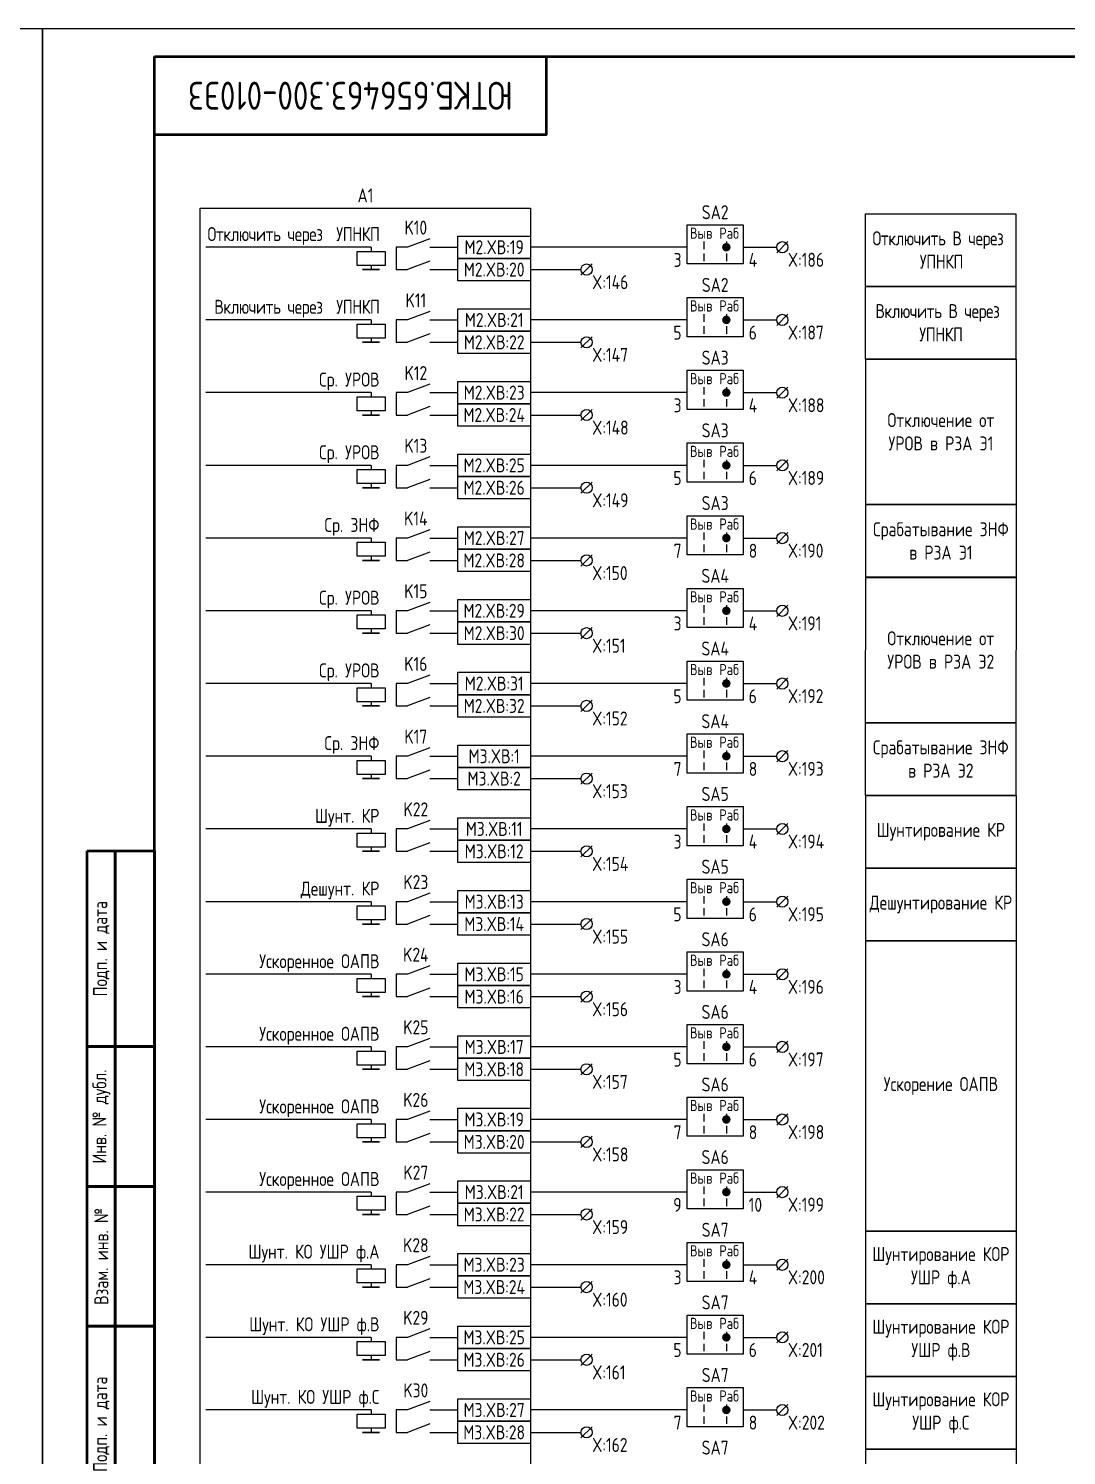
# Model space of a CAD drawing. Header units: millimetres. Extents: x -774 to 4101, y -90 to 618.
# Drawn here: x 2097.5 to 2282.9, y 41.9 to 297 of the extents above; entities that cross this region are included whole.
import ezdxf

# ---------------------------------------------------------------- set-up
doc = ezdxf.new("R2010")
doc.units = ezdxf.units.MM
doc.styles.add('Gost_type_A', font='GOST_A.TTF')

# ---------------------------------------------------------------- blocks, each defined once
blk = doc.blocks.new('Формат_А3')
blk.add_lwpolyline([(-420, 297), (0, 297), (0, 0), (-420, 0)], close=True)
at = {"lineweight": 50}
blk.add_lwpolyline([(-400, 292), (-5, 292), (-5, 5), (-400, 5)], close=True, dxfattribs=at)
blk = doc.blocks.new('Штамп угловой верхний')
at = {"lineweight": 50}
blk.add_lwpolyline([(0, 0), (70, 0), (70, -14), (0, -14)], close=True, dxfattribs=at)
blk = doc.blocks.new('Штамп левый нижний')
at = {"lineweight": 50}
for points in [[(-12, 145), (-7, 145), (-7, 110), (-12, 110)], [(-7, 145), (0, 145), (0, 110), (-7, 110)], [(-12, 110), (-7, 110), (-7, 85), (-12, 85)], [(-7, 110), (0, 110), (0, 85), (-7, 85)], [(-12, 85), (-7, 85), (-7, 60), (-12, 60)], [(-7, 85), (0, 85), (0, 60), (-7, 60)], [(-12, 60), (-7, 60), (-7, 25), (-12, 25)], [(-7, 60), (0, 60), (0, 25), (-7, 25)], [(-12, 25), (-7, 25), (-7, 0), (-12, 0)], [(-7, 25), (0, 25), (0, 0), (-7, 0)]]:
    blk.add_lwpolyline(points, close=True, dxfattribs=at)
at = {"char_height": 2.5, "attachment_point": 5, "rotation": 90, "style": 'Gost_type_A'}
for s, insert, width in [('Подп. и дата', (-9.5, 127.5), 35), ('Инв. № дубл.', (-9.5, 97.5), 25), ('Взам. инв. №', (-9.5, 72.5), 25), ('Подп. и дата', (-9.5, 42.5), 35), ('Инв. N подл.', (-9.5, 12.5), 25)]:
    blk.add_mtext(s, dxfattribs=dict(at, insert=insert, width=width))
blk = doc.blocks.new('POINT')
at = {"const_width": 0.75}
blk.add_lwpolyline([(-0.375, 0, 1), (0.375, 0, 1)], format="xyb", close=True, dxfattribs=at)
blk = doc.blocks.new('Переключатель_положение')
for p, q in [((2, 1), (2, -0.34)), ((2, -1.14), (2, -2.49))]:
    blk.add_line(p, q)

msp = doc.modelspace()

# ---------------------------------------------------------------- linework, layer by layer
for p, q in [((2158.69, 257.91), (2129.19, 257.91)), ((2158.69, 257.91), (2158.69, 257.16)), ((2215.17, 257.91), (2187.19, 257.91)), ((2233.17, 258.91), (2231.17, 256.91)), ((2158.69, 254.66), (2158.69, 253.91)), ((2187.19, 253.91), (2196.19, 253.91)), ((2198.2, 254.91), (2196.2, 252.91)), ((2158.69, 244.91), (2129.19, 244.91)), ((2158.69, 244.91), (2158.69, 244.16)), ((2215.17, 244.91), (2187.19, 244.91)), ((2233.17, 245.91), (2231.17, 243.91)), ((2158.69, 241.66), (2158.69, 240.91)), ((2187.19, 240.91), (2196.19, 240.91)), ((2198.2, 241.91), (2196.2, 239.91)), ((2233.17, 232.91), (2231.17, 230.91)), ((2158.69, 231.91), (2129.19, 231.91)), ((2158.69, 231.91), (2158.69, 231.16)), ((2215.17, 231.91), (2187.19, 231.91)), ((2158.69, 228.66), (2158.69, 227.91)), ((2187.19, 227.91), (2196.19, 227.91)), ((2198.2, 228.91), (2196.2, 226.91)), ((2233.17, 219.91), (2231.17, 217.91)), ((2158.69, 218.91), (2129.19, 218.91)), ((2158.69, 218.91), (2158.69, 218.16)), ((2215.17, 218.91), (2187.19, 218.91)), ((2158.69, 215.66), (2158.69, 214.91)), ((2187.19, 214.91), (2196.19, 214.91)), ((2198.2, 215.91), (2196.2, 213.91)), ((2233.17, 206.91), (2231.17, 204.91)), ((2158.69, 205.91), (2129.19, 205.91)), ((2158.69, 205.91), (2158.69, 205.16)), ((2215.17, 205.91), (2187.19, 205.91)), ((2158.69, 202.66), (2158.69, 201.91)), ((2187.19, 201.91), (2196.19, 201.91)), ((2198.2, 202.91), (2196.2, 200.91)), ((2233.17, 193.91), (2231.17, 191.91)), ((2158.69, 192.91), (2129.19, 192.91)), ((2158.69, 192.91), (2158.69, 192.16)), ((2215.17, 192.91), (2187.19, 192.91)), ((2158.69, 189.66), (2158.69, 188.91)), ((2187.19, 188.91), (2196.19, 188.91)), ((2198.2, 189.91), (2196.2, 187.91)), ((2158.69, 179.91), (2129.19, 179.91)), ((2158.69, 179.91), (2158.69, 179.16)), ((2215.17, 179.91), (2187.19, 179.91)), ((2233.17, 180.91), (2231.17, 178.91)), ((2158.69, 176.66), (2158.69, 175.91)), ((2198.2, 176.91), (2196.2, 174.91)), ((2187.19, 175.91), (2196.19, 175.91)), ((2158.69, 166.91), (2129.19, 166.91)), ((2158.69, 166.91), (2158.69, 166.16)), ((2215.17, 166.91), (2187.19, 166.91)), ((2233.17, 167.91), (2231.17, 165.91)), ((2158.69, 163.66), (2158.69, 162.91)), ((2198.2, 163.91), (2196.2, 161.91)), ((2187.19, 162.91), (2196.19, 162.91)), ((2158.69, 153.91), (2129.19, 153.91)), ((2158.69, 153.91), (2158.69, 153.16)), ((2215.17, 153.91), (2187.19, 153.91)), ((2233.17, 154.91), (2231.17, 152.91)), ((2158.69, 150.66), (2158.69, 149.91)), ((2198.2, 150.91), (2196.2, 148.91)), ((2187.19, 149.91), (2196.19, 149.91)), ((2158.69, 140.91), (2129.19, 140.91)), ((2158.69, 140.91), (2158.69, 140.16)), ((2215.17, 140.91), (2187.19, 140.91)), ((2233.17, 141.91), (2231.17, 139.91)), ((2198.2, 137.91), (2196.2, 135.91)), ((2158.69, 137.66), (2158.69, 136.91)), ((2187.19, 136.91), (2196.19, 136.91)), ((2158.69, 127.93), (2129.19, 127.93)), ((2158.69, 127.93), (2158.69, 127.18)), ((2215.17, 127.93), (2187.19, 127.93)), ((2233.17, 128.93), (2231.17, 126.93)), ((2158.69, 124.68), (2158.69, 123.93)), ((2187.19, 123.93), (2196.19, 123.93)), ((2198.2, 124.93), (2196.2, 122.93)), ((2158.69, 114.95), (2129.19, 114.95)), ((2158.69, 114.95), (2158.69, 114.2)), ((2215.17, 114.95), (2187.19, 114.95)), ((2233.17, 115.95), (2231.17, 113.95)), ((2158.69, 111.7), (2158.69, 110.95)), ((2187.19, 110.95), (2196.19, 110.95)), ((2198.2, 111.95), (2196.2, 109.95)), ((2233.17, 102.97), (2231.17, 100.97)), ((2158.69, 101.97), (2129.19, 101.97)), ((2158.69, 101.97), (2158.69, 101.22)), ((2215.17, 101.97), (2187.19, 101.97)), ((2158.69, 98.72), (2158.69, 97.97)), ((2187.19, 97.97), (2196.19, 97.97)), ((2198.2, 98.97), (2196.2, 96.97)), ((2233.17, 89.99), (2231.17, 87.99)), ((2158.69, 88.99), (2129.19, 88.99)), ((2158.69, 88.99), (2158.69, 88.24)), ((2215.17, 88.99), (2187.19, 88.99)), ((2158.69, 85.74), (2158.69, 84.99)), ((2187.19, 84.99), (2196.19, 84.99)), ((2198.2, 85.99), (2196.2, 83.99)), ((2233.17, 77.01), (2231.17, 75.01)), ((2158.69, 76.01), (2129.19, 76.01)), ((2158.69, 76.01), (2158.69, 75.25)), ((2215.17, 76), (2187.19, 76)), ((2158.69, 72.75), (2158.69, 72)), ((2187.19, 72), (2196.19, 72)), ((2198.2, 73), (2196.2, 71.01)), ((2233.17, 64.02), (2231.17, 62.02)), ((2158.69, 63.02), (2129.19, 63.02)), ((2158.69, 63.02), (2158.69, 62.27)), ((2215.17, 63.02), (2187.19, 63.02)), ((2158.69, 59.77), (2158.69, 59.02)), ((2187.19, 59.02), (2196.19, 59.02)), ((2198.2, 60.02), (2196.2, 58.02)), ((2233.17, 51.04), (2231.17, 49.04)), ((2158.69, 50.04), (2129.19, 50.04)), ((2158.69, 50.04), (2158.69, 49.29)), ((2215.17, 50.04), (2187.19, 50.04)), ((2158.69, 46.79), (2158.69, 46.04)), ((2187.19, 46.04), (2196.19, 46.04)), ((2198.2, 47.04), (2196.2, 45.04))]:
    msp.add_line(p, q)
at = {"ltscale": 1.08}
for p, q in [((2165.19, 257.91), (2163.19, 257.91)), ((2163.19, 257.91), (2163.19, 253.91)), ((2169.19, 257.91), (2174.19, 257.91)), ((2163.19, 253.91), (2165.19, 253.91)), ((2169.19, 253.91), (2174.19, 253.91)), ((2165.19, 244.91), (2163.19, 244.91)), ((2163.19, 244.91), (2163.19, 240.91)), ((2169.19, 244.91), (2174.19, 244.91)), ((2163.19, 240.91), (2165.19, 240.91)), ((2169.19, 240.91), (2174.19, 240.91)), ((2165.19, 231.91), (2163.19, 231.91)), ((2163.19, 231.91), (2163.19, 227.91)), ((2169.19, 231.91), (2174.19, 231.91)), ((2163.19, 227.91), (2165.19, 227.91)), ((2169.19, 227.91), (2174.19, 227.91)), ((2165.19, 218.91), (2163.19, 218.91)), ((2163.19, 218.91), (2163.19, 214.91)), ((2169.19, 218.91), (2174.19, 218.91)), ((2163.19, 214.91), (2165.19, 214.91)), ((2169.19, 214.91), (2174.19, 214.91)), ((2165.19, 205.91), (2163.19, 205.91)), ((2163.19, 205.91), (2163.19, 201.91)), ((2169.19, 205.91), (2174.19, 205.91)), ((2163.19, 201.91), (2165.19, 201.91)), ((2169.19, 201.91), (2174.19, 201.91)), ((2165.19, 192.91), (2163.19, 192.91)), ((2163.19, 192.91), (2163.19, 188.91)), ((2169.19, 192.91), (2174.19, 192.91)), ((2163.19, 188.91), (2165.19, 188.91)), ((2169.19, 188.91), (2174.19, 188.91)), ((2165.19, 179.91), (2163.19, 179.91)), ((2163.19, 179.91), (2163.19, 175.91)), ((2169.19, 179.91), (2174.19, 179.91)), ((2163.19, 175.91), (2165.19, 175.91)), ((2169.19, 175.91), (2174.19, 175.91)), ((2165.19, 166.91), (2163.19, 166.91)), ((2163.19, 166.91), (2163.19, 162.91)), ((2169.19, 166.91), (2174.19, 166.91)), ((2163.19, 162.91), (2165.19, 162.91)), ((2169.19, 162.91), (2174.19, 162.91)), ((2165.19, 153.91), (2163.19, 153.91)), ((2163.19, 153.91), (2163.19, 149.91)), ((2169.19, 153.91), (2174.19, 153.91)), ((2163.19, 149.91), (2165.19, 149.91)), ((2169.19, 149.91), (2174.19, 149.91)), ((2165.19, 140.91), (2163.19, 140.91)), ((2163.19, 140.91), (2163.19, 136.91)), ((2169.19, 140.91), (2174.19, 140.91)), ((2163.19, 136.91), (2165.19, 136.91)), ((2169.19, 136.91), (2174.19, 136.91)), ((2165.19, 127.93), (2163.19, 127.93)), ((2163.19, 127.93), (2163.19, 123.93)), ((2169.19, 127.93), (2174.19, 127.93)), ((2163.19, 123.93), (2165.19, 123.93)), ((2169.19, 123.93), (2174.19, 123.93)), ((2165.19, 114.95), (2163.19, 114.95)), ((2163.19, 114.95), (2163.19, 110.95)), ((2169.19, 114.95), (2174.19, 114.95)), ((2163.19, 110.95), (2165.19, 110.95)), ((2169.19, 110.95), (2174.19, 110.95)), ((2165.19, 101.97), (2163.19, 101.97)), ((2163.19, 101.97), (2163.19, 97.97)), ((2169.19, 101.97), (2174.19, 101.97)), ((2163.19, 97.97), (2165.19, 97.97)), ((2169.19, 97.97), (2174.19, 97.97)), ((2165.19, 88.99), (2163.19, 88.99)), ((2163.19, 88.99), (2163.19, 84.99)), ((2169.19, 88.99), (2174.19, 88.99)), ((2163.19, 84.99), (2165.19, 84.99)), ((2169.19, 84.99), (2174.19, 84.99)), ((2165.19, 76), (2163.19, 76)), ((2163.19, 76), (2163.19, 72)), ((2169.19, 76), (2174.19, 76)), ((2163.19, 72), (2165.19, 72)), ((2169.19, 72), (2174.19, 72)), ((2165.19, 63.02), (2163.19, 63.02)), ((2163.19, 63.02), (2163.19, 59.02)), ((2169.19, 63.02), (2174.19, 63.02)), ((2163.19, 59.02), (2165.19, 59.02)), ((2169.19, 59.02), (2174.19, 59.02)), ((2165.19, 50.04), (2163.19, 50.04)), ((2163.19, 50.04), (2163.19, 46.04)), ((2169.19, 50.04), (2174.19, 50.04)), ((2163.19, 46.04), (2165.19, 46.04)), ((2169.19, 46.04), (2174.19, 46.04))]:
    msp.add_line(p, q, dxfattribs=at)
at = {"ltscale": 4.32}
for p, q in [((2169.19, 259.41), (2165.19, 257.91)), ((2169.19, 255.41), (2165.19, 253.91)), ((2169.19, 246.41), (2165.19, 244.91)), ((2169.19, 242.41), (2165.19, 240.91)), ((2169.19, 233.41), (2165.19, 231.91)), ((2169.19, 229.41), (2165.19, 227.91)), ((2169.19, 220.41), (2165.19, 218.91)), ((2169.19, 216.41), (2165.19, 214.91)), ((2169.19, 207.41), (2165.19, 205.91)), ((2169.19, 203.41), (2165.19, 201.91)), ((2169.19, 194.41), (2165.19, 192.91)), ((2169.19, 190.41), (2165.19, 188.91)), ((2169.19, 181.41), (2165.19, 179.91)), ((2169.19, 177.41), (2165.19, 175.91)), ((2169.19, 168.41), (2165.19, 166.91)), ((2169.19, 164.41), (2165.19, 162.91)), ((2169.19, 155.41), (2165.19, 153.91)), ((2169.19, 151.41), (2165.19, 149.91)), ((2169.19, 142.41), (2165.19, 140.91)), ((2169.19, 138.41), (2165.19, 136.91)), ((2169.19, 129.43), (2165.19, 127.93)), ((2169.19, 125.43), (2165.19, 123.93)), ((2169.19, 116.45), (2165.19, 114.95)), ((2169.19, 112.45), (2165.19, 110.95)), ((2169.19, 103.47), (2165.19, 101.97)), ((2169.19, 99.47), (2165.19, 97.97)), ((2169.19, 90.49), (2165.19, 88.99)), ((2169.19, 86.49), (2165.19, 84.99)), ((2169.19, 77.5), (2165.19, 76)), ((2169.19, 73.5), (2165.19, 72)), ((2169.19, 64.52), (2165.19, 63.02)), ((2169.19, 60.52), (2165.19, 59.02)), ((2169.19, 51.54), (2165.19, 50.04)), ((2169.19, 47.54), (2165.19, 46.04))]:
    msp.add_line(p, q, dxfattribs=at)
at = {"ltscale": 4}
for p, q in [((2225.17, 257.91), (2231.17, 257.91)), ((2225.17, 244.91), (2231.17, 244.91)), ((2225.17, 231.91), (2231.17, 231.91)), ((2225.17, 218.91), (2231.17, 218.91)), ((2225.17, 205.91), (2231.17, 205.91)), ((2225.17, 192.91), (2231.17, 192.91)), ((2225.17, 179.91), (2231.17, 179.91)), ((2225.17, 166.91), (2231.17, 166.91)), ((2225.17, 153.91), (2231.17, 153.91)), ((2225.17, 140.91), (2231.17, 140.91)), ((2225.17, 127.93), (2231.17, 127.93)), ((2225.17, 114.95), (2231.17, 114.95)), ((2225.17, 101.97), (2231.17, 101.97)), ((2225.17, 88.99), (2231.17, 88.99)), ((2225.17, 76), (2231.17, 76)), ((2225.17, 63.02), (2231.17, 63.02)), ((2225.17, 50.04), (2231.17, 50.04))]:
    msp.add_line(p, q, dxfattribs=at)
for points in [[(2128.19, 264.91), (2187.19, 264.91), (2187.19, 25.67), (2128.19, 25.67)], [(2273.89, 250.91), (2247.03, 250.91), (2247.03, 263.89), (2273.89, 263.89)], [(2215.17, 261.91), (2225.17, 261.91), (2225.17, 254.91), (2215.17, 254.91)], [(2174.19, 259.91), (2187.19, 259.91), (2187.19, 255.91), (2174.19, 255.91)], [(2161.19, 257.16), (2161.19, 254.66), (2156.19, 254.66), (2156.19, 257.16)], [(2174.19, 255.91), (2187.19, 255.91), (2187.19, 251.91), (2174.19, 251.91)], [(2160.19, 253.91), (2157.19, 253.91)], [(2273.89, 237.91), (2247.03, 237.91), (2247.03, 250.89), (2273.89, 250.89)], [(2215.17, 248.91), (2225.17, 248.91), (2225.17, 241.91), (2215.17, 241.91)], [(2174.19, 246.91), (2187.19, 246.91), (2187.19, 242.91), (2174.19, 242.91)], [(2161.19, 244.16), (2161.19, 241.66), (2156.19, 241.66), (2156.19, 244.16)], [(2174.19, 242.91), (2187.19, 242.91), (2187.19, 238.91), (2174.19, 238.91)], [(2160.19, 240.91), (2157.19, 240.91)], [(2273.93, 211.91), (2247.07, 211.91), (2247.07, 237.89), (2273.93, 237.89)], [(2215.17, 235.91), (2225.17, 235.91), (2225.17, 228.91), (2215.17, 228.91)], [(2174.19, 233.91), (2187.19, 233.91), (2187.19, 229.91), (2174.19, 229.91)], [(2161.19, 231.16), (2161.19, 228.66), (2156.19, 228.66), (2156.19, 231.16)], [(2174.19, 229.91), (2187.19, 229.91), (2187.19, 225.91), (2174.19, 225.91)], [(2160.19, 227.91), (2157.19, 227.91)], [(2215.17, 222.91), (2225.17, 222.91), (2225.17, 215.91), (2215.17, 215.91)], [(2174.19, 220.91), (2187.19, 220.91), (2187.19, 216.91), (2174.19, 216.91)], [(2161.19, 218.16), (2161.19, 215.66), (2156.19, 215.66), (2156.19, 218.16)], [(2174.19, 216.91), (2187.19, 216.91), (2187.19, 212.91), (2174.19, 212.91)], [(2160.19, 214.91), (2157.19, 214.91)], [(2273.93, 198.91), (2247.07, 198.91), (2247.07, 211.89), (2273.93, 211.89)], [(2215.17, 209.91), (2225.17, 209.91), (2225.17, 202.91), (2215.17, 202.91)], [(2174.19, 207.91), (2187.19, 207.91), (2187.19, 203.91), (2174.19, 203.91)], [(2161.19, 205.16), (2161.19, 202.66), (2156.19, 202.66), (2156.19, 205.16)], [(2160.19, 201.91), (2157.19, 201.91)], [(2174.19, 203.91), (2187.19, 203.91), (2187.19, 199.91), (2174.19, 199.91)], [(2215.17, 196.91), (2225.17, 196.91), (2225.17, 189.91), (2215.17, 189.91)], [(2273.89, 172.89), (2247.03, 172.89), (2247.07, 198.89), (2273.93, 198.89)], [(2174.19, 194.91), (2187.19, 194.91), (2187.19, 190.91), (2174.19, 190.91)], [(2161.19, 192.16), (2161.19, 189.66), (2156.19, 189.66), (2156.19, 192.16)], [(2160.19, 188.91), (2157.19, 188.91)], [(2174.19, 190.91), (2187.19, 190.91), (2187.19, 186.91), (2174.19, 186.91)], [(2215.17, 183.91), (2225.17, 183.91), (2225.17, 176.91), (2215.17, 176.91)], [(2174.19, 181.91), (2187.19, 181.91), (2187.19, 177.91), (2174.19, 177.91)], [(2161.19, 179.16), (2161.19, 176.66), (2156.19, 176.66), (2156.19, 179.16)], [(2174.19, 177.91), (2187.19, 177.91), (2187.19, 173.91), (2174.19, 173.91)], [(2160.19, 175.91), (2157.19, 175.91)], [(2273.89, 159.91), (2247.03, 159.91), (2247.03, 172.89), (2273.89, 172.89)], [(2174.19, 168.91), (2187.19, 168.91), (2187.19, 164.91), (2174.19, 164.91)], [(2215.17, 170.91), (2225.17, 170.91), (2225.17, 163.91), (2215.17, 163.91)], [(2161.19, 166.16), (2161.19, 163.66), (2156.19, 163.66), (2156.19, 166.16)], [(2174.19, 164.91), (2187.19, 164.91), (2187.19, 160.91), (2174.19, 160.91)], [(2160.19, 162.91), (2157.19, 162.91)], [(2273.93, 146.91), (2247.07, 146.91), (2247.07, 159.89), (2273.93, 159.89)], [(2174.19, 155.91), (2187.19, 155.91), (2187.19, 151.91), (2174.19, 151.91)], [(2215.17, 157.91), (2225.17, 157.91), (2225.17, 150.91), (2215.17, 150.91)], [(2161.19, 153.16), (2161.19, 150.66), (2156.19, 150.66), (2156.19, 153.16)], [(2174.19, 151.91), (2187.19, 151.91), (2187.19, 147.91), (2174.19, 147.91)], [(2160.19, 149.91), (2157.19, 149.91)], [(2273.93, 133.91), (2247.07, 133.91), (2247.07, 146.89), (2273.93, 146.89)], [(2174.19, 142.91), (2187.19, 142.91), (2187.19, 138.91), (2174.19, 138.91)], [(2215.17, 144.91), (2225.17, 144.91), (2225.17, 137.91), (2215.17, 137.91)], [(2161.19, 140.16), (2161.19, 137.66), (2156.19, 137.66), (2156.19, 140.16)], [(2174.19, 138.91), (2187.19, 138.91), (2187.19, 134.91), (2174.19, 134.91)], [(2160.19, 136.91), (2157.19, 136.91)], [(2273.93, 81.99), (2247.07, 81.99), (2247.07, 133.91), (2273.93, 133.91)], [(2215.17, 131.93), (2225.17, 131.93), (2225.17, 124.93), (2215.17, 124.93)], [(2174.19, 129.93), (2187.19, 129.93), (2187.19, 125.93), (2174.19, 125.93)], [(2161.19, 127.18), (2161.19, 124.68), (2156.19, 124.68), (2156.19, 127.18)], [(2174.19, 125.93), (2187.19, 125.93), (2187.19, 121.93), (2174.19, 121.93)], [(2160.19, 123.93), (2157.19, 123.93)], [(2215.17, 118.95), (2225.17, 118.95), (2225.17, 111.95), (2215.17, 111.95)], [(2174.19, 116.95), (2187.19, 116.95), (2187.19, 112.95), (2174.19, 112.95)], [(2161.19, 114.2), (2161.19, 111.7), (2156.19, 111.7), (2156.19, 114.2)], [(2174.19, 112.95), (2187.19, 112.95), (2187.19, 108.95), (2174.19, 108.95)], [(2160.19, 110.95), (2157.19, 110.95)], [(2215.17, 105.97), (2225.17, 105.97), (2225.17, 98.97), (2215.17, 98.97)], [(2174.19, 103.97), (2187.19, 103.97), (2187.19, 99.97), (2174.19, 99.97)], [(2161.19, 101.22), (2161.19, 98.72), (2156.19, 98.72), (2156.19, 101.22)], [(2174.19, 99.97), (2187.19, 99.97), (2187.19, 95.97), (2174.19, 95.97)], [(2160.19, 97.97), (2157.19, 97.97)], [(2215.17, 92.99), (2225.17, 92.99), (2225.17, 85.99), (2215.17, 85.99)], [(2174.19, 90.99), (2187.19, 90.99), (2187.19, 86.99), (2174.19, 86.99)], [(2161.19, 88.24), (2161.19, 85.74), (2156.19, 85.74), (2156.19, 88.24)], [(2174.19, 86.99), (2187.19, 86.99), (2187.19, 82.99), (2174.19, 82.99)], [(2160.19, 84.99), (2157.19, 84.99)], [(2273.93, 69.01), (2247.07, 69.01), (2247.07, 81.99), (2273.93, 81.99)], [(2215.17, 80), (2225.17, 80), (2225.17, 73), (2215.17, 73)], [(2174.19, 78), (2187.19, 78), (2187.19, 74), (2174.19, 74)], [(2161.19, 75.25), (2161.19, 72.75), (2156.19, 72.75), (2156.19, 75.25)], [(2174.19, 74), (2187.19, 74), (2187.19, 70), (2174.19, 70)], [(2160.19, 72), (2157.19, 72)], [(2273.93, 56.02), (2247.07, 56.02), (2247.07, 69.01), (2273.93, 69.01)], [(2215.17, 67.02), (2225.17, 67.02), (2225.17, 60.02), (2215.17, 60.02)], [(2174.19, 65.02), (2187.19, 65.02), (2187.19, 61.02), (2174.19, 61.02)], [(2161.19, 62.27), (2161.19, 59.77), (2156.19, 59.77), (2156.19, 62.27)], [(2160.19, 59.02), (2157.19, 59.02)], [(2174.19, 61.02), (2187.19, 61.02), (2187.19, 57.02), (2174.19, 57.02)], [(2215.17, 54.04), (2225.17, 54.04), (2225.17, 47.04), (2215.17, 47.04)], [(2273.93, 43.04), (2247.07, 43.04), (2247.07, 56.02), (2273.93, 56.02)], [(2174.19, 52.04), (2187.19, 52.04), (2187.19, 48.04), (2174.19, 48.04)], [(2161.19, 49.29), (2161.19, 46.79), (2156.19, 46.79), (2156.19, 49.29)], [(2160.19, 46.04), (2157.19, 46.04)], [(2174.19, 48.04), (2187.19, 48.04), (2187.19, 44.04), (2174.19, 44.04)], [(2273.93, 30.06), (2247.07, 30.06), (2247.07, 43.04), (2273.93, 43.04)]]:
    msp.add_lwpolyline(points, close=True)
for centre in [(2232.17, 257.91), (2197.2, 253.91), (2232.17, 244.91), (2197.2, 240.91), (2232.17, 231.91), (2197.2, 227.91), (2232.17, 218.91), (2197.2, 214.91), (2232.17, 205.91), (2197.2, 201.91), (2232.17, 192.91), (2197.2, 188.91), (2232.17, 179.91), (2197.2, 175.91), (2232.17, 166.91), (2197.2, 162.91), (2232.17, 153.91), (2197.2, 149.91), (2232.17, 140.91), (2197.2, 136.91), (2232.17, 127.93), (2197.2, 123.93), (2232.17, 114.95), (2197.2, 110.95), (2232.17, 101.97), (2197.2, 97.97), (2232.17, 88.99), (2197.2, 84.99), (2232.17, 76), (2197.2, 72), (2232.17, 63.02), (2197.2, 59.02), (2232.17, 50.04), (2197.2, 46.04)]:
    msp.add_circle(centre, 1)

# ---------------------------------------------------------------- block references
at = {"color": 1}
msp.add_blockref('Формат_А3', (2100, 0), dxfattribs=at)
for name, p in [('Формат_А3', (2520, 0)), ('Штамп угловой верхний', (2120, 292)), ('Переключатель_положение', (2216.17, 257.91)), ('POINT', (2222.17, 257.91)), ('Переключатель_положение', (2220.17, 257.91)), ('Переключатель_положение', (2216.17, 244.91)), ('POINT', (2222.17, 244.91)), ('Переключатель_положение', (2220.17, 244.91)), ('Переключатель_положение', (2216.17, 231.91)), ('POINT', (2222.17, 231.91)), ('Переключатель_положение', (2220.17, 231.91)), ('Переключатель_положение', (2216.17, 218.91)), ('POINT', (2222.17, 218.91)), ('Переключатель_положение', (2220.17, 218.91)), ('Переключатель_положение', (2216.17, 205.91)), ('POINT', (2222.17, 205.91)), ('Переключатель_положение', (2220.17, 205.91)), ('Переключатель_положение', (2216.17, 192.91)), ('Переключатель_положение', (2220.17, 192.91)), ('POINT', (2222.17, 192.91)), ('Переключатель_положение', (2216.17, 179.91)), ('POINT', (2222.17, 179.91)), ('Переключатель_положение', (2220.17, 179.91)), ('Переключатель_положение', (2216.17, 166.91)), ('POINT', (2222.17, 166.91)), ('Переключатель_положение', (2220.17, 166.91)), ('Переключатель_положение', (2216.17, 153.91)), ('POINT', (2222.17, 153.91)), ('Переключатель_положение', (2220.17, 153.91)), ('Штамп левый нижний', (2120, 5)), ('Переключатель_положение', (2216.17, 140.91)), ('POINT', (2222.17, 140.91)), ('Переключатель_положение', (2220.17, 140.91)), ('Переключатель_положение', (2216.17, 127.93)), ('POINT', (2222.17, 127.93)), ('Переключатель_положение', (2220.17, 127.93)), ('Переключатель_положение', (2216.17, 114.95)), ('POINT', (2222.17, 114.95)), ('Переключатель_положение', (2220.17, 114.95)), ('Переключатель_положение', (2216.17, 101.97)), ('POINT', (2222.17, 101.97)), ('Переключатель_положение', (2220.17, 101.97)), ('Переключатель_положение', (2216.17, 88.99)), ('POINT', (2222.17, 88.99)), ('Переключатель_положение', (2220.17, 88.99)), ('Переключатель_положение', (2216.17, 76)), ('POINT', (2222.17, 76)), ('Переключатель_положение', (2220.17, 76)), ('Переключатель_положение', (2216.17, 63.02)), ('POINT', (2222.17, 63.02)), ('Переключатель_положение', (2220.17, 63.02)), ('Переключатель_положение', (2216.17, 50.04)), ('Переключатель_положение', (2220.17, 50.04)), ('POINT', (2222.17, 50.04))]:
    msp.add_blockref(name, p)

# ---------------------------------------------------------------- texts
at = {"insert": (2155, 285), "char_height": 5, "width": 70, "attachment_point": 5, "rotation": 180, "style": 'Gost_type_A'}
msp.add_mtext('ЮТКБ.656463.300-010Э3', dxfattribs=at)
at = {"char_height": 2.5, "line_spacing_factor": 0.9, "style": 'Gost_type_A'}
for s, insert, width, attachment_point in [('A1', (2157.69, 265.91), 59, 8), ('X:186', (2233.17, 256.91), 8, 1), ('X:146', (2198.2, 252.91), 8, 1), ('X:187', (2233.17, 243.91), 8, 1), ('X:147', (2198.2, 239.91), 8, 1), ('X:188', (2233.17, 230.91), 8, 1), ('X:148', (2198.2, 226.91), 8, 1), ('X:189', (2233.17, 217.91), 8, 1), ('X:149', (2198.2, 213.91), 8, 1), ('X:190', (2233.17, 204.91), 8, 1), ('X:150', (2198.2, 200.91), 8, 1), ('X:191', (2233.17, 191.91), 8, 1), ('X:151', (2198.2, 187.91), 8, 1), ('X:192', (2233.17, 178.91), 8, 1), ('X:152', (2198.2, 174.91), 8, 1), ('X:193', (2233.17, 165.91), 8, 1), ('X:153', (2198.2, 161.91), 8, 1), ('X:194', (2233.17, 152.91), 8, 1), ('X:154', (2198.2, 148.91), 8, 1), ('X:195', (2233.17, 139.91), 8, 1), ('X:155', (2198.2, 135.91), 8, 1), ('X:196', (2233.17, 126.93), 8, 1), ('X:156', (2198.2, 122.93), 8, 1), ('X:197', (2233.17, 113.95), 8, 1), ('X:157', (2198.2, 109.95), 8, 1), ('X:198', (2233.17, 100.97), 8, 1), ('X:158', (2198.2, 96.97), 8, 1), ('X:199', (2233.17, 87.99), 8, 1), ('X:159', (2198.2, 83.99), 8, 1), ('X:200', (2233.17, 75.01), 8, 1), ('X:160', (2198.2, 71.01), 8, 1), ('X:201', (2233.17, 62.02), 8, 1), ('X:161', (2198.2, 58.02), 8, 1), ('X:202', (2233.17, 49.04), 8, 1), ('X:162', (2198.2, 45.04), 8, 1)]:
    msp.add_mtext(s, dxfattribs=dict(at, insert=insert, width=width, attachment_point=attachment_point))
at = {"style": 'Gost_type_A'}
for s, insert, char_height, width, attachment_point in [('SA2', (2220.17, 262.91), 2.5, 10, 8), ('{\\T0.95;Отключить через  УПНКП}', (2160.19, 259.91), 2.5, 31.8626, 6), ('K10', (2166.69, 261.41), 2.5, 5, 5), ('Выв', (2217.67, 260.41), 2, 5, 5), ('Раб', (2222.67, 260.41), 2, 5, 5), ('{\\T0.95;Отключить В через  УПНКП}', (2260.58, 257.41), 2.5, 27.0359, 5), ('M2.XВ:19', (2180.69, 257.91), 2.5, 13, 5), ('M2.XВ:20', (2180.69, 253.91), 2.5, 13, 5), ('3', (2214.17, 256.89), 2.5, 5, 3), ('4', (2226.17, 256.89), 2.5, 5, 1), ('SA2', (2220.17, 249.91), 2.5, 10, 8), ('{\\T0.95;Включить через  УПНКП}', (2160.19, 246.91), 2.5, 31.0015, 6), ('K11', (2166.69, 248.41), 2.5, 5, 5), ('Выв', (2217.67, 247.41), 2, 5, 5), ('Раб', (2222.67, 247.41), 2, 5, 5), ('{\\T0.95;Включить В через  УПНКП}', (2260.5, 244.4), 2.5, 26.8592, 5), ('M2.XВ:21', (2180.69, 244.91), 2.5, 13, 5), ('5', (2214.17, 243.89), 2.5, 5, 3), ('6', (2226.17, 243.89), 2.5, 5, 1), ('M2.XВ:22', (2180.69, 240.91), 2.5, 13, 5), ('SA3', (2220.17, 236.91), 2.5, 10, 8), ('Ср. УРОВ', (2160.19, 233.91), 2.5, 31.0015, 6), ('K12', (2166.69, 235.41), 2.5, 5, 5), ('Выв', (2217.67, 234.41), 2, 5, 5), ('Раб', (2222.67, 234.41), 2, 5, 5), ('M2.XВ:23', (2180.69, 231.91), 2.5, 13, 5), ('3', (2214.17, 230.89), 2.5, 5, 3), ('4', (2226.17, 230.89), 2.5, 5, 1), ('M2.XВ:24', (2180.69, 227.91), 2.5, 13, 5), ('Отключение от \\PУРОВ в РЗА Э1', (2260.5, 224.91), 2.5, 26.8592, 5), ('SA3', (2220.17, 223.91), 2.5, 10, 8), ('Ср. УРОВ', (2160.19, 220.91), 2.5, 31.0015, 6), ('K13', (2166.69, 222.41), 2.5, 5, 5), ('Выв', (2217.67, 221.41), 2, 5, 5), ('Раб', (2222.67, 221.41), 2, 5, 5), ('M2.XВ:25', (2180.69, 218.91), 2.5, 13, 5), ('5', (2214.17, 217.89), 2.5, 5, 3), ('6', (2226.17, 217.89), 2.5, 5, 1), ('M2.XВ:26', (2180.69, 214.91), 2.5, 13, 5), ('SA3', (2220.17, 210.91), 2.5, 10, 8), ('Ср. ЗНФ', (2160.19, 207.91), 2.5, 31.0015, 6), ('K14', (2166.69, 209.41), 2.5, 5, 5), ('Выв', (2217.67, 208.41), 2, 5, 5), ('Раб', (2222.67, 208.41), 2, 5, 5), ('M2.XВ:27', (2180.69, 205.91), 2.5, 13, 5), ('Срабатывание ЗНФ\\Pв РЗА Э1', (2260.5, 205.4), 2.5, 26.8592, 5), ('7', (2214.17, 204.89), 2.5, 5, 3), ('8', (2226.17, 204.89), 2.5, 5, 1), ('M2.XВ:28', (2180.69, 201.91), 2.5, 13, 5), ('SA4', (2220.17, 197.91), 2.5, 10, 8), ('Ср. УРОВ', (2160.19, 194.91), 2.5, 31.0015, 6), ('K15', (2166.69, 196.41), 2.5, 5, 5), ('Раб', (2222.67, 195.41), 2, 5, 5), ('M2.XВ:29', (2180.69, 192.91), 2.5, 13, 5), ('Выв', (2217.67, 195.41), 2, 5, 5), ('3', (2214.17, 191.89), 2.5, 5, 3), ('4', (2226.17, 191.89), 2.5, 5, 1), ('M2.XВ:30', (2180.69, 188.91), 2.5, 13, 5), ('Отключение от \\PУРОВ в РЗА Э2', (2260.48, 185.9), 2.5, 26.8942, 5), ('SA4', (2220.17, 184.91), 2.5, 10, 8), ('K16', (2166.69, 183.41), 2.5, 5, 5), ('Ср. УРОВ', (2160.19, 181.91), 2.5, 31.0015, 6), ('M2.XВ:31', (2180.69, 179.91), 2.5, 13, 5), ('Выв', (2217.67, 182.41), 2, 5, 5), ('Раб', (2222.67, 182.41), 2, 5, 5), ('5', (2214.17, 178.89), 2.5, 5, 3), ('6', (2226.17, 178.89), 2.5, 5, 1), ('M2.XВ:32', (2180.69, 175.91), 2.5, 13, 5), ('SA4', (2220.17, 171.91), 2.5, 10, 8), ('K17', (2166.69, 170.41), 2.5, 5, 5), ('Ср. ЗНФ', (2160.19, 168.91), 2.5, 31.0015, 6), ('Выв', (2217.67, 169.41), 2, 5, 5), ('Раб', (2222.67, 169.41), 2, 5, 5), ('Срабатывание ЗНФ\\Pв РЗА Э2', (2260.48, 166.41), 2.5, 26.8242, 5), ('M3.XВ:1', (2180.69, 166.91), 2.5, 13, 5), ('7', (2214.17, 165.89), 2.5, 5, 3), ('8', (2226.17, 165.89), 2.5, 5, 1), ('M3.XВ:2', (2180.69, 162.91), 2.5, 13, 5), ('SA5', (2220.17, 158.91), 2.5, 10, 8), ('K22', (2166.69, 157.41), 2.5, 5, 5), ('Шунт. КР', (2160.19, 155.91), 2.5, 31.0015, 6), ('Выв', (2217.67, 156.41), 2, 5, 5), ('Раб', (2222.67, 156.41), 2, 5, 5), ('M3.XВ:11', (2180.69, 153.91), 2.5, 13, 5), ('Шунтирование КР', (2260.5, 153.4), 2.5, 26.8592, 5), ('M3.XВ:12', (2180.69, 149.91), 2.5, 13, 5), ('3', (2214.17, 152.89), 2.5, 5, 3), ('4', (2226.17, 152.89), 2.5, 5, 1), ('SA5', (2220.17, 145.91), 2.5, 10, 8), ('K23', (2166.69, 144.41), 2.5, 5, 5), ('Дешунт. КР', (2160.19, 142.91), 2.5, 31.0015, 6), ('Выв', (2217.67, 143.41), 2, 5, 5), ('Раб', (2222.67, 143.41), 2, 5, 5), ('M3.XВ:13', (2180.69, 140.91), 2.5, 13, 5), ('Дешунтирование КР', (2260.5, 140.41), 2.5, 26.8592, 5), ('M3.XВ:14', (2180.69, 136.91), 2.5, 13, 5), ('5', (2214.17, 139.89), 2.5, 5, 3), ('6', (2226.17, 139.89), 2.5, 5, 1), ('SA6', (2220.17, 132.93), 2.5, 10, 8), ('K24', (2166.69, 131.43), 2.5, 5, 5), ('Ускоренное ОАПВ', (2160.19, 129.93), 2.5, 31.0015, 6), ('Выв', (2217.67, 130.43), 2, 5, 5), ('Раб', (2222.67, 130.43), 2, 5, 5), ('M3.XВ:15', (2180.69, 127.93), 2.5, 13, 5), ('M3.XВ:16', (2180.69, 123.93), 2.5, 13, 5), ('3', (2214.17, 126.91), 2.5, 5, 3), ('4', (2226.17, 126.91), 2.5, 5, 1), ('SA6', (2220.17, 119.95), 2.5, 10, 8), ('Ускоренное ОАПВ', (2160.19, 116.95), 2.5, 31.0015, 6), ('K25', (2166.69, 118.45), 2.5, 5, 5), ('Выв', (2217.67, 117.45), 2, 5, 5), ('Раб', (2222.67, 117.45), 2, 5, 5), ('M3.XВ:17', (2180.69, 114.95), 2.5, 13, 5), ('5', (2214.17, 113.93), 2.5, 5, 3), ('6', (2226.17, 113.93), 2.5, 5, 1), ('M3.XВ:18', (2180.69, 110.95), 2.5, 13, 5), ('SA6', (2220.17, 106.97), 2.5, 10, 8), ('Ускорение ОАПВ', (2260.5, 107.96), 2.5, 26.8592, 5), ('Ускоренное ОАПВ', (2160.19, 103.97), 2.5, 31.0015, 6), ('K26', (2166.69, 105.47), 2.5, 5, 5), ('Выв', (2217.67, 104.47), 2, 5, 5), ('Раб', (2222.67, 104.47), 2, 5, 5), ('M3.XВ:19', (2180.69, 101.97), 2.5, 13, 5), ('7', (2214.17, 100.95), 2.5, 5, 3), ('8', (2226.17, 100.95), 2.5, 5, 1), ('M3.XВ:20', (2180.69, 97.97), 2.5, 13, 5), ('SA6', (2220.17, 93.99), 2.5, 10, 8), ('Ускоренное ОАПВ', (2160.19, 90.99), 2.5, 31.0015, 6), ('K27', (2166.69, 92.49), 2.5, 5, 5), ('Выв', (2217.67, 91.49), 2, 5, 5), ('Раб', (2222.67, 91.49), 2, 5, 5), ('M3.XВ:21', (2180.69, 88.99), 2.5, 13, 5), ('9', (2214.17, 87.97), 2.5, 5, 3), ('10', (2226.17, 87.97), 2.5, 5, 1), ('M3.XВ:22', (2180.69, 84.99), 2.5, 13, 5), ('SA7', (2220.17, 81), 2.5, 10, 8), ('Шунт. КО УШР ф.А ', (2160.19, 78.01), 2.5, 31.0015, 6), ('K28', (2166.69, 79.5), 2.5, 5, 5), ('Выв', (2217.67, 78.5), 2, 5, 5), ('Раб', (2222.67, 78.5), 2, 5, 5), ('Шунтирование КОР УШР ф.А', (2260.5, 75.5), 2.5, 26.8592, 5), ('M3.XВ:23', (2180.69, 76.01), 2.5, 13, 5), ('3', (2214.17, 74.99), 2.5, 5, 3), ('4', (2226.17, 74.99), 2.5, 5, 1), ('M3.XВ:24', (2180.69, 72.01), 2.5, 13, 5), ('SA7', (2220.17, 68.02), 2.5, 10, 8), ('Шунт. КО УШР ф.В', (2160.19, 65.02), 2.5, 31.0015, 6), ('K29', (2166.69, 66.52), 2.5, 5, 5), ('Выв', (2217.67, 65.52), 2, 5, 5), ('Раб', (2222.67, 65.52), 2, 5, 5), ('M3.XВ:25', (2180.69, 63.02), 2.5, 13, 5), ('Шунтирование КОР УШР ф.В', (2260.5, 62.51), 2.5, 26.8592, 5), ('5', (2214.17, 62.01), 2.5, 5, 3), ('6', (2226.17, 62.01), 2.5, 5, 1), ('M3.XВ:26', (2180.69, 59.02), 2.5, 13, 5), ('SA7', (2220.17, 55.04), 2.5, 10, 8), ('Шунт. КО УШР ф.С', (2160.19, 52.04), 2.5, 31.0015, 6), ('K30', (2166.69, 53.54), 2.5, 5, 5), ('M3.XВ:27', (2180.69, 50.04), 2.5, 13, 5), ('Выв', (2217.67, 52.54), 2, 5, 5), ('Раб', (2222.67, 52.54), 2, 5, 5), ('Шунтирование КОР УШР ф.С', (2260.5, 49.53), 2.5, 26.8592, 5), ('7', (2214.17, 49.03), 2.5, 5, 3), ('8', (2226.17, 49.03), 2.5, 5, 1), ('M3.XВ:28', (2180.69, 46.04), 2.5, 13, 5), ('SA7', (2220.17, 42.06), 2.5, 10, 8)]:
    msp.add_mtext(s, dxfattribs=dict(at, insert=insert, char_height=char_height, width=width, attachment_point=attachment_point))

doc.saveas('drawing.dxf')
